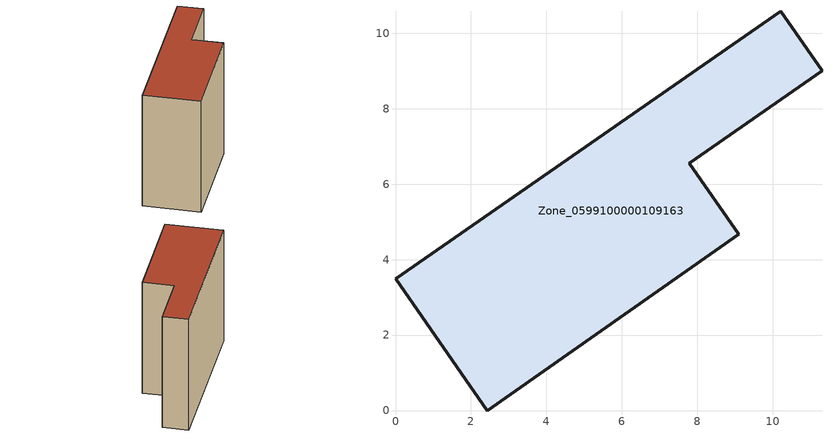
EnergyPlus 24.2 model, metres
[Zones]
Zone_0599100000109163
 floor ground (C_G): 0,3.5 10.21,10.58 11.3,9.01 7.79,6.56 9.1,4.67 2.43,0 z0
 wall outside (C_F): 2.43,0 9.1,4.67 7.79,6.56 11.3,9.01 10.21,10.58 0,3.5 2.43,0 z0:9.21
 roof outside (C_R): 10.21,10.58 0,3.5 2.43,0 9.1,4.67 7.79,6.56 11.3,9.01 z9.21
[BUILDING]
Pand.0599100000109163: North Axis=0; Terrain=City; Loads Convergence Tolerance Value=0.04; Temperature Convergence Tolerance Value=0.4; Solar Distribution=FullExterior; Maximum Number of Warmup Days=25; Minimum Number of Warmup Days=1
[Site:Location]
Rotterdam.The.Hague.AP_ZH_NLD Design_Conditions: Latitude=51.96; Longitude=4.45; Time Zone=1; Elevation=-4.5
[SITE:GROUNDTEMPERATURE:BUILDINGSURFACE]
18, 18, 18, 18, 18, 18, 18, 18, 18, 18, 18, 18
[MATERIAL] Thermal Absorptance=0.9; Solar Absorptance=0.7; Visible Absorptance=0.7
Name | Roughness | Thickness | Conductivity | Density | Specific Heat
G.TI.1946 | MediumSmooth | 0.15 | 1 | 540 | 1210
F.TI.1946 | Rough | 0.3 | 0.857143 | 1920 | 840
R.TI.1946 | MediumRough | 0.2 | 0.1 | 1500 | 1000
[CONSTRUCTION]
C_G: G.TI.1946
C_F: F.TI.1946
C_R: R.TI.1946
[ZONE]
Zone_0599100000109163: Type=1; Multiplier=1; Ceiling Height=Autocalculate; Volume=Autocalculate; Floor Area=autocalculate; Part of Total Floor Area=Yes
[ZONEINFILTRATION:DESIGNFLOWRATE]
Infil_Zone_0599100000109163: Zone or ZoneList or Space or SpaceList=Zone_0599100000109163; Schedule=AlwaysOn; Design Flow Rate Calculation Method=Flow/Area; Flow Rate per Floor Area=0.003; Constant Term Coefficient=1; Temperature Term Coefficient=0; Velocity Term Coefficient=0; Velocity Squared Term Coefficient=0
[HVACTEMPLATE:ZONE:IDEALLOADSAIRSYSTEM]
Zone_0599100000109163: Maximum Heating Supply Air Temperature=50; Minimum Cooling Supply Air Temperature=13; Maximum Heating Supply Air Humidity Ratio=0.0156; Minimum Cooling Supply Air Humidity Ratio=0.0077; Heating Limit=NoLimit; Cooling Limit=NoLimit; Dehumidification Control Type=ConstantSensibleHeatRatio; Cooling Sensible Heat Ratio=0.7; Dehumidification Setpoint=60; Humidification Control Type=None; Humidification Setpoint=30; Outdoor Air Method=None; Outdoor Air Flow Rate per Person=0.00944; Outdoor Air Flow Rate per Zone Floor Area=0; Outdoor Air Flow Rate per Zone=0; Demand Controlled Ventilation Type=None; Outdoor Air Economizer Type=NoEconomizer; Heat Recovery Type=None; Sensible Heat Recovery Effectiveness=0.7; Latent Heat Recovery Effectiveness=0.65
[ZONECONTROL:THERMOSTAT]
ThermostatControl_Zone_0599100000109163: Zone or ZoneList=Zone_0599100000109163; Control Type Schedule=DualSetpointControlType; Control 1=Thermostat_Zone_0599100000109163; Temperature Difference Between Cutout And Setpoint=0
[THERMOSTATSETPOINT:DUALSETPOINT]
Thermostat_Zone_0599100000109163: Heating Setpoint Temperature Schedule=HeatingSetpoint_Zone_0599100000109163; Cooling Setpoint Temperature Schedule=CoolingSetpoint_Zone_0599100000109163
[SCHEDULE:COMPACT]
HeatingSetpoint_Zone_0599100000109163: Through: 12/31, For: AllDays, Until: 24:00, 21
CoolingSetpoint_Zone_0599100000109163: Through: 12/31, For: AllDays, Until: 24:00, 24
DualSetpointControlType: Through: 12/31, For: AllDays, Until: 24:00, 4
AlwaysOn: Through: 12/31, For: AllDays, Until: 24:00, 1
